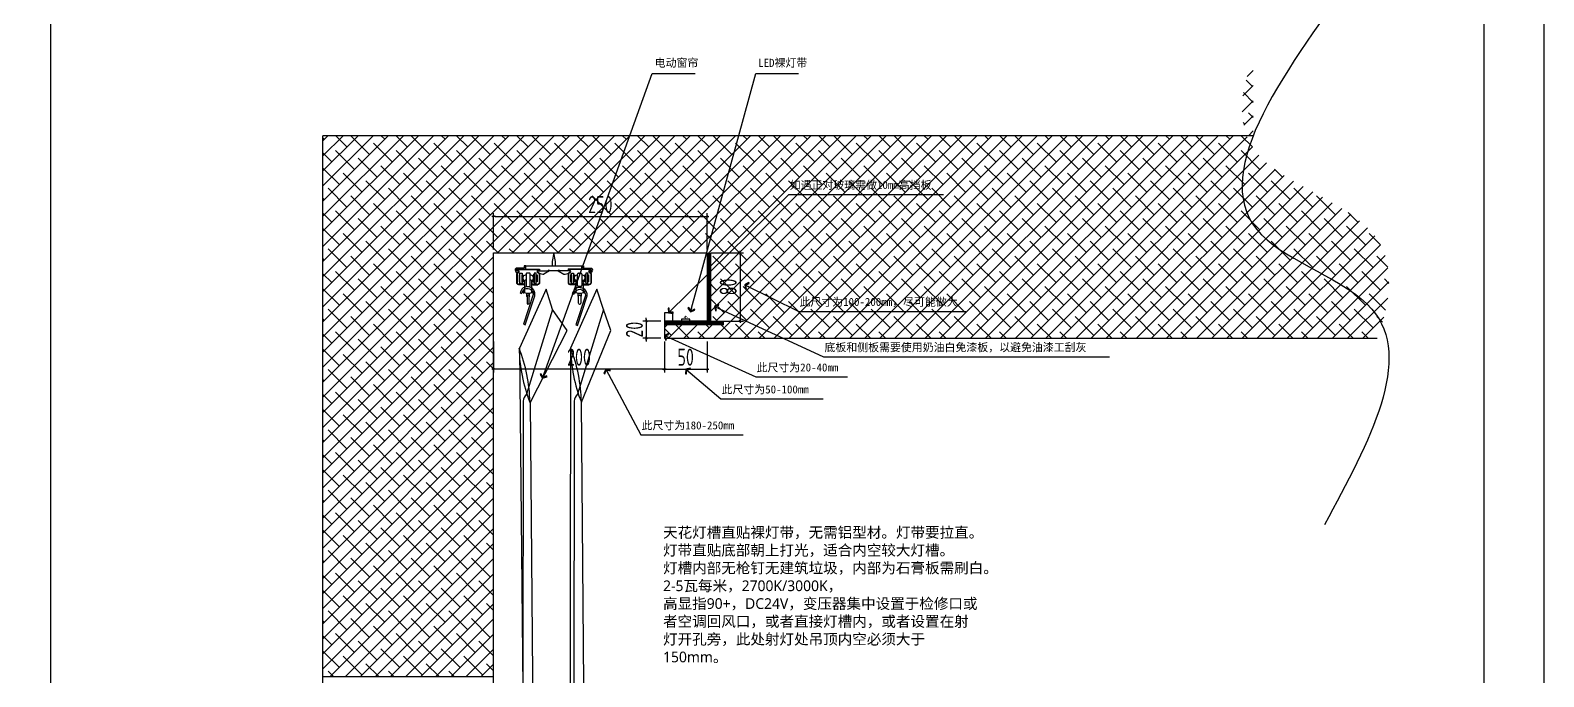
# Model space of a CAD drawing. Extents: x 11992 to 29481, y -6727 to 6811.
# Drawn here: x 27708 to 29481, y 1686 to 2443 of the extents above; entities that cross this region are included whole.
import ezdxf

# ---------------------------------------------------------------- set-up
doc = ezdxf.new("R2010")
doc.units = 0
doc.header["$MEASUREMENT"] = 0
doc.layers.get('0').update_dxf_attribs({"color": 8, "linetype": 'CONTINUOUS'})
doc.layers.get('Defpoints').update_dxf_attribs({"color": 8, "linetype": 'CONTINUOUS'})
doc.layers.add('zoylight 5回路', color=4, linetype='CONTINUOUS')
doc.layers.add('zoylight 6节点', color=8, linetype='CONTINUOUS')
doc.styles.add('CCD-DIM', font='archs.shx', dxfattribs={"width": 0.8})
doc.styles.get("Standard").update_dxf_attribs({"font": 'arial.ttf'})
doc.styles.add('尺寸标注', font='ARCHS.SHX', dxfattribs={"width": 0.8})
doc.dimstyles.new('CCD_DIM_5', dxfattribs={"dimscale": 20, "dimtxt": 1, "dimasz": 0.1, "dimexe": 0.2, "dimexo": 0.2, "dimgap": 0.2, "dimtad": 1, "dimdec": 0, "dimrnd": 1, "dimzin": 12, "dimdsep": 46, "dimtxsty": 'CCD-DIM', "dimblk": 'CCD_Dimension_Tick', "dimcen": 0.125, "dimclrd": 44, "dimclre": 44, "dimclrt": 50, "dimadec": 0, "dimazin": 0, "dimtfac": 1, "dimtdec": 0, "dimtix": 1, "dimtmove": 2, "dimatfit": 3, "dimldrblk": 'CCD_Leader_Dot', "dimfxl": 0, "dimtvp": 1, "dimtolj": 1, "dimtzin": 0, "dimarcsym": 0})
doc.dimstyles.new('海龍[布局]1：1', dxfattribs={"dimtxt": 2.25, "dimasz": 1, "dimexe": 1.5, "dimexo": 1, "dimgap": 1, "dimtad": 1, "dimdec": 0, "dimrnd": 5, "dimdsep": 46, "dimtxsty": '尺寸标注', "dimblk": 'ARCHTICK', "dimcen": 1, "dimclrd": 44, "dimclre": 44, "dimclrt": 2, "dimadec": 0, "dimazin": 2, "dimtfac": 1, "dimtdec": 4, "dimtix": 1, "dimtmove": 2, "dimatfit": 3, "dimldrblk": 'hl_arrow2', "dimfxl": 0, "dimtolj": 1, "dimarcsym": 0})

# ---------------------------------------------------------------- blocks, each defined once
blk = doc.blocks.new('_ArchTick')
at = {"color": 0, "linetype": 'ByBlock', "const_width": 0.15}
blk.add_lwpolyline([(-0.5, -0.5), (0.5, 0.5)], dxfattribs=at)
blk = doc.blocks.new('hl_arrow2')
at = {"color": 4}
blk.add_line((-0.22, 0), (-1, 0), dxfattribs=at)
blk.add_lwpolyline([(-0.22, 0), (-0.86, -0.69), (-0.65, -0.86), (0, 0), (-0.65, 0.86), (-0.86, 0.69)], close=True, dxfattribs=at)
for points in [[(-0.86, 0.69), (-0.65, 0.86), (-0.22, 0), (0, 0)], [(-0.86, -0.69), (-0.65, -0.86), (-0.22, 0), (0, 0)]]:
    blk.add_solid(points, dxfattribs=at)
blk = doc.blocks.new('sdafsdfsdf')
at = {"layer": 'zoylight 6节点', "color": 2, "const_width": 0.6}
for points in [[(-6.2, 0), (-4, 2.1)], [(-2.5, 0), (-6.2, 0)], [(-6.2, 0), (-4, -2.1)]]:
    blk.add_lwpolyline(points, dxfattribs=at)
at = {"layer": 'zoylight 6节点', "color": 1}
blk.add_lwpolyline([(0, 4.8), (-2.5, 4.8), (-2.5, -4.8), (0, -4.8)], close=True, dxfattribs=at)
blk = doc.blocks.new('CCD_Dimension_Tick')
at = {"color": 0, "linetype": 'ByBlock'}
for p, q in [((-1.09, 0), (0, 0)), ((0, 0), (1.09, 0))]:
    blk.add_line(p, q, dxfattribs=at)
at = {"color": 0, "linetype": 'Continuous', "const_width": 0.608}
blk.add_lwpolyline([(-0.61, -0.61), (0.61, 0.61)], dxfattribs=at)
blk = doc.blocks.new('*D149')
at = {"layer": 'Defpoints', "color": 0}
for p in [(45656, 76602.9), (45706, 76602.9), (45706, 76566.7)]:
    blk.add_point(p, dxfattribs=at)
at = {"layer": 'zoylight 6节点', "color": 44, "lineweight": -2}
for p, q in [((45656, 76598.9), (45656, 76562.7)), ((45706, 76598.9), (45706, 76562.7)), ((45658, 76566.7), (45704, 76566.7))]:
    blk.add_line(p, q, dxfattribs=at)
at = {"layer": 'zoylight 6节点', "color": 44, "lineweight": -2, "xscale": 2, "yscale": 2, "zscale": 2, "rotation": 180}
blk.add_blockref('CCD_Dimension_Tick', (45656, 76566.7), dxfattribs=at)
at = {"layer": 'zoylight 6节点', "color": 44, "lineweight": -2, "xscale": 2, "yscale": 2, "zscale": 2}
blk.add_blockref('CCD_Dimension_Tick', (45706, 76566.7), dxfattribs=at)
at = {"layer": 'zoylight 6节点', "color": 50, "insert": (45681, 76580.7), "char_height": 20, "attachment_point": 5, "style": 'CCD-DIM'}
blk.add_mtext('\\A1;50', dxfattribs=at)
blk = doc.blocks.new('CCD_Leader_Dot')
at = {"color": 0, "linetype": 'ByBlock'}
blk.add_line((-5, 0), (-10, 0), dxfattribs=at)
at = {"color": 0, "linetype": 'ByBlock', "const_width": 5}
blk.add_lwpolyline([(-2.5, 0, 1), (2.5, 0, 1)], format="xyb", close=True, dxfattribs=at)
blk = doc.blocks.new('*D150')
at = {"layer": 'Defpoints', "color": 0}
for p in [(45456, 76602.9), (45656, 76602.9), (45456, 76566.7)]:
    blk.add_point(p, dxfattribs=at)
at = {"layer": 'zoylight 6节点', "color": 44, "lineweight": -2}
for p, q in [((45456, 76598.9), (45456, 76562.7)), ((45656, 76598.9), (45656, 76562.7)), ((45654, 76566.7), (45458, 76566.7))]:
    blk.add_line(p, q, dxfattribs=at)
at = {"layer": 'zoylight 6节点', "color": 44, "lineweight": -2, "xscale": 2, "yscale": 2, "zscale": 2}
for p, rotation in [((45456, 76566.7), 179.9999841738694), ((45656, 76566.7), 359.9999841738694)]:
    blk.add_blockref('CCD_Dimension_Tick', p, dxfattribs=dict(at, rotation=rotation))
at = {"layer": 'zoylight 6节点', "color": 50, "insert": (45556, 76580.7), "char_height": 20, "attachment_point": 5, "rotation": 360, "style": 'CCD-DIM'}
blk.add_mtext('\\A1;200', dxfattribs=at)
blk = doc.blocks.new('*D153')
at = {"layer": 'Defpoints', "color": 0}
for p in [(45706, 76745.4), (45456, 76702.9), (45706, 76702.9)]:
    blk.add_point(p, dxfattribs=at)
at = {"layer": 'zoylight 6节点', "color": 44, "lineweight": -2}
for p, q in [((45456, 76706.9), (45456, 76749.4)), ((45458, 76745.4), (45704, 76745.4)), ((45706, 76706.9), (45706, 76749.4))]:
    blk.add_line(p, q, dxfattribs=at)
at = {"layer": 'zoylight 6节点', "color": 44, "lineweight": -2, "xscale": 2, "yscale": 2, "zscale": 2, "rotation": 180}
blk.add_blockref('CCD_Dimension_Tick', (45456, 76745.4), dxfattribs=at)
at = {"layer": 'zoylight 6节点', "color": 44, "lineweight": -2, "xscale": 2, "yscale": 2, "zscale": 2}
blk.add_blockref('CCD_Dimension_Tick', (45706, 76745.4), dxfattribs=at)
at = {"layer": 'zoylight 6节点', "color": 50, "insert": (45581, 76759.4), "char_height": 20, "attachment_point": 5, "style": 'CCD-DIM'}
blk.add_mtext('\\A1;250', dxfattribs=at)
blk = doc.blocks.new('*D154')
at = {"layer": 'Defpoints', "color": 0}
for p in [(45706, 76702.9), (45706, 76622.9), (45744.8, 76622.9)]:
    blk.add_point(p, dxfattribs=at)
at = {"layer": 'zoylight 6节点', "color": 44, "lineweight": -2}
for p, q in [((45710, 76702.9), (45748.8, 76702.9)), ((45744.8, 76700.9), (45744.8, 76624.9)), ((45710, 76622.9), (45748.8, 76622.9))]:
    blk.add_line(p, q, dxfattribs=at)
at = {"layer": 'zoylight 6节点', "color": 44, "lineweight": -2, "xscale": 2, "yscale": 2, "zscale": 2}
for p, rotation in [((45744.8, 76702.9), 90), ((45744.8, 76622.9), 270)]:
    blk.add_blockref('CCD_Dimension_Tick', p, dxfattribs=dict(at, rotation=rotation))
at = {"layer": 'zoylight 6节点', "color": 50, "insert": (45730.8, 76662.9), "char_height": 20, "attachment_point": 5, "rotation": 90, "style": 'CCD-DIM'}
blk.add_mtext('\\A1;80', dxfattribs=at)
blk = doc.blocks.new('*D159')
at = {"layer": 'Defpoints', "color": 0}
for p in [(45656, 76622.9), (45634.9, 76602.9), (45656, 76602.9)]:
    blk.add_point(p, dxfattribs=at)
at = {"layer": 'zoylight 6节点', "color": 44, "lineweight": -2}
for p, q in [((45652, 76622.9), (45630.9, 76622.9)), ((45634.9, 76624.9), (45634.9, 76626.9)), ((45634.9, 76622.9), (45634.9, 76602.9)), ((45652, 76602.9), (45630.9, 76602.9)), ((45634.9, 76600.9), (45634.9, 76598.9))]:
    blk.add_line(p, q, dxfattribs=at)
at = {"layer": 'zoylight 6节点', "color": 44, "lineweight": -2, "xscale": 2, "yscale": 2, "zscale": 2}
for p, rotation in [((45634.9, 76622.9), 270), ((45634.9, 76602.9), 90)]:
    blk.add_blockref('CCD_Dimension_Tick', p, dxfattribs=dict(at, rotation=rotation))
at = {"layer": 'zoylight 6节点', "color": 50, "insert": (45620.9, 76612.9), "char_height": 20, "attachment_point": 5, "rotation": 90, "style": 'CCD-DIM'}
blk.add_mtext('\\A1;20', dxfattribs=at)
blk = doc.blocks.new('fddfgffsss')
at = {"layer": 'zoylight 6节点'}
h = blk.add_hatch(dxfattribs=at)
h.set_pattern_fill('ANSI38', color=251, scale=100)
h.set_pattern_definition([(45, (171012.069, 121940.263), (-8.8388348, 8.8388348), []), (135, (171012.069, 121940.263), (-26.5165043, 8.8388348), [31.25, -18.75])])
edge = h.paths.add_edge_path()
edge.add_line((-270.3, 1581.7), (-1360.1, 1581.7))
edge.add_line((-1360.1, 1581.7), (-1360.1, 948.1))
edge.add_line((-1360.1, 948.1), (-1160.1, 948.1))
edge.add_line((-1160.1, 948.1), (-1160.1, 1444.4))
edge.add_line((-1160.1, 1444.4), (-910.1, 1444.4))
edge.add_line((-910.1, 1444.4), (-910.1, 1364.4))
edge.add_line((-910.1, 1364.4), (-960.1, 1364.4))
edge.add_line((-960.1, 1364.4), (-960.1, 1344.4))
edge.add_line((-960.1, 1344.4), (-124.9, 1344.4))
edge.add_spline(control_points=[(-124.9, 1344.4), (-124.1, 1346.6), (-123.4, 1348.7), (-122.7, 1350.8)], knot_values=[612.503921, 612.503921, 612.503921, 612.503921, 618.698537, 618.698537, 618.698537, 618.698537], degree=3, periodic=0)
edge.add_spline(control_points=[(-122.7, 1350.8), (-120.7, 1356.8), (-118.9, 1362.6), (-117.4, 1368.3)], knot_values=[595.220404, 595.220404, 595.220404, 595.220404, 612.503921, 612.503921, 612.503921, 612.503921], degree=3, periodic=0)
edge.add_spline(control_points=[(-117.4, 1368.3), (-116.2, 1372.8), (-115.2, 1377.3), (-114.4, 1381.7)], knot_values=[581.588167, 581.588167, 581.588167, 581.588167, 595.220404, 595.220404, 595.220404, 595.220404], degree=3, periodic=0)
edge.add_spline(control_points=[(-114.4, 1381.7), (-113.6, 1385.4), (-113, 1389.1), (-112.5, 1392.7)], knot_values=[570.036398, 570.036398, 570.036398, 570.036398, 581.588167, 581.588167, 581.588167, 581.588167], degree=3, periodic=0)
edge.add_spline(control_points=[(-112.5, 1392.7), (-112.1, 1396), (-111.8, 1399.1), (-111.6, 1402.3)], knot_values=[559.766472, 559.766472, 559.766472, 559.766472, 570.036398, 570.036398, 570.036398, 570.036398], degree=3, periodic=0)
edge.add_spline(control_points=[(-111.6, 1402.3), (-111.4, 1405.4), (-111.3, 1408.4), (-111.3, 1411.4)], knot_values=[549.675931, 549.675931, 549.675931, 549.675931, 559.766472, 559.766472, 559.766472, 559.766472], degree=3, periodic=0)
edge.add_spline(control_points=[(-111.3, 1411.4), (-111.3, 1413.9), (-111.4, 1416.3), (-111.5, 1418.7)], knot_values=[541.390796, 541.390796, 541.390796, 541.390796, 549.675931, 549.675931, 549.675931, 549.675931], degree=3, periodic=0)
edge.add_spline(control_points=[(-111.5, 1418.7), (-111.7, 1420.7), (-111.9, 1422.7), (-112.1, 1424.7)], knot_values=[534.441172, 534.441172, 534.441172, 534.441172, 541.390796, 541.390796, 541.390796, 541.390796], degree=3, periodic=0)
edge.add_spline(control_points=[(-112.1, 1424.7), (-112.4, 1427.1), (-112.8, 1429.5), (-113.3, 1431.9)], knot_values=[525.859301, 525.859301, 525.859301, 525.859301, 534.441172, 534.441172, 534.441172, 534.441172], degree=3, periodic=0)
edge.add_spline(control_points=[(-113.3, 1431.9), (-113.7, 1433.8), (-114.2, 1435.7), (-114.7, 1437.5)], knot_values=[518.949929, 518.949929, 518.949929, 518.949929, 525.859301, 525.859301, 525.859301, 525.859301], degree=3, periodic=0)
edge.add_spline(control_points=[(-114.7, 1437.5), (-115.1, 1439.1), (-115.6, 1440.6), (-116.1, 1442.1)], knot_values=[513.221799, 513.221799, 513.221799, 513.221799, 518.949929, 518.949929, 518.949929, 518.949929], degree=3, periodic=0)
edge.add_spline(control_points=[(-116.1, 1442.1), (-116.7, 1443.9), (-117.4, 1445.7), (-118.1, 1447.5)], knot_values=[506.289273, 506.289273, 506.289273, 506.289273, 513.221799, 513.221799, 513.221799, 513.221799], degree=3, periodic=0)
edge.add_spline(control_points=[(-118.1, 1447.5), (-118.8, 1449), (-119.4, 1450.4), (-120.1, 1451.8)], knot_values=[500.579458, 500.579458, 500.579458, 500.579458, 506.289273, 506.289273, 506.289273, 506.289273], degree=3, periodic=0)
edge.add_spline(control_points=[(-120.1, 1451.8), (-121.7, 1455), (-123.5, 1458.1), (-125.5, 1461)], knot_values=[487.93302, 487.93302, 487.93302, 487.93302, 500.579458, 500.579458, 500.579458, 500.579458], degree=3, periodic=0)
edge.add_spline(control_points=[(-125.5, 1461), (-126.4, 1462.4), (-127.4, 1463.7), (-128.4, 1465.1)], knot_values=[482.150448, 482.150448, 482.150448, 482.150448, 487.93302, 487.93302, 487.93302, 487.93302], degree=3, periodic=0)
edge.add_spline(control_points=[(-128.4, 1465.1), (-129.4, 1466.3), (-130.7, 1467.8), (-132, 1469.4), (-132.3, 1469.7)], knot_values=[475.296092, 475.296092, 475.296092, 475.296092, 480.679046, 482.150448, 482.150448, 482.150448, 482.150448], degree=3, periodic=0)
edge.add_spline(control_points=[(-132.3, 1469.7), (-133.4, 1470.9), (-134.6, 1472.2), (-135.8, 1473.4)], knot_values=[469.621506, 469.621506, 469.621506, 469.621506, 475.296092, 475.296092, 475.296092, 475.296092], degree=3, periodic=0)
edge.add_spline(control_points=[(-135.8, 1473.4), (-137.3, 1474.9), (-138.9, 1476.3), (-140.5, 1477.8)], knot_values=[462.675174, 462.675174, 462.675174, 462.675174, 469.621506, 469.621506, 469.621506, 469.621506], degree=3, periodic=0)
edge.add_spline(control_points=[(-140.5, 1477.8), (-142.4, 1479.5), (-144.5, 1481.2), (-146.6, 1482.9)], knot_values=[454.222234, 454.222234, 454.222234, 454.222234, 462.675174, 462.675174, 462.675174, 462.675174], degree=3, periodic=0)
edge.add_spline(control_points=[(-146.6, 1482.9), (-149.3, 1485), (-152, 1487), (-154.9, 1489)], knot_values=[443.804131, 443.804131, 443.804131, 443.804131, 454.222234, 454.222234, 454.222234, 454.222234], degree=3, periodic=0)
edge.add_spline(control_points=[(-154.9, 1489), (-157.9, 1491.1), (-161.1, 1493.2), (-164.4, 1495.2)], knot_values=[432.630453, 432.630453, 432.630453, 432.630453, 443.804131, 443.804131, 443.804131, 443.804131], degree=3, periodic=0)
edge.add_spline(control_points=[(-164.4, 1495.2), (-168.3, 1497.7), (-172.4, 1500.2), (-176.6, 1502.6)], knot_values=[419.030725, 419.030725, 419.030725, 419.030725, 432.630453, 432.630453, 432.630453, 432.630453], degree=3, periodic=0)
edge.add_spline(control_points=[(-176.6, 1502.6), (-180.2, 1504.6), (-183.8, 1506.7), (-187.5, 1508.7)], knot_values=[407.346511, 407.346511, 407.346511, 407.346511, 419.030725, 419.030725, 419.030725, 419.030725], degree=3, periodic=0)
edge.add_spline(control_points=[(-187.5, 1508.7), (-196.7, 1513.8), (-206, 1518.7), (-215, 1523.8)], knot_values=[378.085351, 378.085351, 378.085351, 378.085351, 407.346511, 407.346511, 407.346511, 407.346511], degree=3, periodic=0)
edge.add_spline(control_points=[(-215, 1523.8), (-219.8, 1526.5), (-224.4, 1529.2), (-228.9, 1531.9)], knot_values=[362.687647, 362.687647, 362.687647, 362.687647, 378.085351, 378.085351, 378.085351, 378.085351], degree=3, periodic=0)
edge.add_spline(control_points=[(-228.9, 1531.9), (-234.2, 1535.1), (-239.2, 1538.3), (-244, 1541.7)], knot_values=[344.690004, 344.690004, 344.690004, 344.690004, 362.687647, 362.687647, 362.687647, 362.687647], degree=3, periodic=0)
edge.add_spline(control_points=[(-244, 1541.7), (-246.6, 1543.6), (-249.2, 1545.6), (-251.7, 1547.6)], knot_values=[334.44425, 334.44425, 334.44425, 334.44425, 344.690004, 344.690004, 344.690004, 344.690004], degree=3, periodic=0)
edge.add_spline(control_points=[(-251.7, 1547.6), (-253.3, 1549), (-255, 1550.4), (-256.5, 1551.8)], knot_values=[327.394823, 327.394823, 327.394823, 327.394823, 334.44425, 334.44425, 334.44425, 334.44425], degree=3, periodic=0)
edge.add_spline(control_points=[(-256.5, 1551.8), (-257.9, 1553), (-259.7, 1554.7), (-261.4, 1556.5), (-261.8, 1557)], knot_values=[318.940808, 318.940808, 318.940808, 318.940808, 325.07432, 327.394823, 327.394823, 327.394823, 327.394823], degree=3, periodic=0)
edge.add_spline(control_points=[(-261.8, 1557), (-263.2, 1558.4), (-264.5, 1559.9), (-265.7, 1561.4)], knot_values=[312.047663, 312.047663, 312.047663, 312.047663, 318.940808, 318.940808, 318.940808, 318.940808], degree=3, periodic=0)
edge.add_spline(control_points=[(-265.7, 1561.4), (-266.7, 1562.6), (-267.7, 1563.9), (-268.6, 1565.2)], knot_values=[306.289852, 306.289852, 306.289852, 306.289852, 312.047663, 312.047663, 312.047663, 312.047663], degree=3, periodic=0)
edge.add_spline(control_points=[(-268.6, 1565.2), (-269.7, 1566.7), (-270.7, 1568.2), (-271.7, 1569.8)], knot_values=[299.412886, 299.412886, 299.412886, 299.412886, 306.289852, 306.289852, 306.289852, 306.289852], degree=3, periodic=0)
edge.add_spline(control_points=[(-271.7, 1569.8), (-272.5, 1571.1), (-273.3, 1572.4), (-274, 1573.8)], knot_values=[293.639661, 293.639661, 293.639661, 293.639661, 299.412886, 299.412886, 299.412886, 299.412886], degree=3, periodic=0)
edge.add_spline(control_points=[(-274, 1573.8), (-275.6, 1576.7), (-277, 1579.8), (-278.1, 1582.9)], knot_values=[280.992371, 280.992371, 280.992371, 280.992371, 293.639661, 293.639661, 293.639661, 293.639661], degree=3, periodic=0)
edge.add_spline(control_points=[(-278.1, 1582.9), (-278.7, 1584.2), (-279.2, 1585.7), (-279.6, 1587.1)], knot_values=[275.280484, 275.280484, 275.280484, 275.280484, 280.992371, 280.992371, 280.992371, 280.992371], degree=3, periodic=0)
edge.add_spline(control_points=[(-279.6, 1587.1), (-280.1, 1588.8), (-280.6, 1590.6), (-281, 1592.3)], knot_values=[268.348392, 268.348392, 268.348392, 268.348392, 275.280484, 275.280484, 275.280484, 275.280484], degree=3, periodic=0)
edge.add_spline(control_points=[(-281, 1592.3), (-281.4, 1593.8), (-281.7, 1595.3), (-282, 1596.8)], knot_values=[262.62128, 262.62128, 262.62128, 262.62128, 268.348392, 268.348392, 268.348392, 268.348392], degree=3, periodic=0)
edge.add_spline(control_points=[(-282, 1596.8), (-282.3, 1598.6), (-282.5, 1600.4), (-282.8, 1602.2)], knot_values=[255.708216, 255.708216, 255.708216, 255.708216, 262.62128, 262.62128, 262.62128, 262.62128], degree=3, periodic=0)
edge.add_spline(control_points=[(-282.8, 1602.2), (-283, 1604.5), (-283.2, 1606.8), (-283.3, 1609.2)], knot_values=[247.12594, 247.12594, 247.12594, 247.12594, 255.708216, 255.708216, 255.708216, 255.708216], degree=3, periodic=0)
edge.add_spline(control_points=[(-283.3, 1609.2), (-283.3, 1611), (-283.4, 1613), (-283.3, 1614.9)], knot_values=[240.180018, 240.180018, 240.180018, 240.180018, 247.12594, 247.12594, 247.12594, 247.12594], degree=3, periodic=0)
edge.add_spline(control_points=[(-283.3, 1614.9), (-283.3, 1617.7), (-283.1, 1620.6), (-282.8, 1623.5)], knot_values=[230.015335, 230.015335, 230.015335, 230.015335, 240.180018, 240.180018, 240.180018, 240.180018], degree=3, periodic=0)
edge.add_spline(control_points=[(-282.8, 1623.5), (-282.5, 1626.8), (-282, 1630.2), (-281.4, 1633.6)], knot_values=[218.335244, 218.335244, 218.335244, 218.335244, 230.015335, 230.015335, 230.015335, 230.015335], degree=3, periodic=0)
edge.add_spline(control_points=[(-281.4, 1633.6), (-280.2, 1641), (-278.2, 1648.7), (-275.7, 1656.5)], knot_values=[193.050027, 193.050027, 193.050027, 193.050027, 218.335244, 218.335244, 218.335244, 218.335244], degree=3, periodic=0)
edge.add_spline(control_points=[(-275.7, 1656.5), (-274.1, 1661.5), (-272.3, 1666.5), (-270.3, 1671.6)], knot_values=[176.953273, 176.953273, 176.953273, 176.953273, 193.050027, 193.050027, 193.050027, 193.050027], degree=3, periodic=0)
for p, q in [((-1360.1, 137.1), (-1360.1, 1581.7)), ((-270.3, 1581.7), (-1360.1, 1581.7)), ((-1160.1, 184.9), (-1160.1, 1444.4)), ((-1160.1, 1444.4), (-910.1, 1444.4)), ((-910.1, 1444.4), (-910.1, 1364.4)), ((-910.1, 1364.4), (-960.1, 1364.4)), ((-960.1, 1364.4), (-960.1, 1344.4)), ((-960.1, 1344.4), (-124.9, 1344.4)), ((-1360.1, 948.1), (-1160.1, 948.1))]:
    blk.add_line(p, q, dxfattribs=at)
at = {"layer": 'zoylight 6节点', "color": 251}
for p, q in [((-1133.2, 1425.4), (-1106.2, 1425.4)), ((-1131.1, 1423.4), (-1133.2, 1423.4)), ((-1133.2, 1420.2), (-1133.2, 1408.8)), ((-1132.8, 1424.9), (-1106.5, 1424.9)), ((-1131, 1423.9), (-1132.8, 1423.9)), ((-1132.7, 1420), (-1132.7, 1408.9)), ((-1122.2, 1429.4), (-1056.8, 1429.4)), ((-1108.3, 1423.9), (-1106.5, 1423.9)), ((-1108.2, 1423.4), (-1106.2, 1423.4)), ((-1108.2, 1423.4), (-1096.4, 1423.4)), ((-1108.2, 1423.4), (-1106.2, 1423.4)), ((-1106.7, 1420), (-1106.7, 1408.9)), ((-1106.2, 1420.2), (-1106.2, 1408.8)), ((-1094.5, 1423.3), (-1101.2, 1419.4)), ((-1084.5, 1423.3), (-1094.5, 1423.3)), ((-1084.5, 1423.3), (-1077.8, 1419.4)), ((-1070.8, 1423.4), (-1082.5, 1423.4)), ((-1045.8, 1425.4), (-1072.8, 1425.4)), ((-1070.8, 1423.4), (-1072.8, 1423.4)), ((-1072.8, 1420.2), (-1072.8, 1408.8)), ((-1046.1, 1424.9), (-1072.5, 1424.9)), ((-1070.6, 1423.9), (-1072.5, 1423.9)), ((-1072.3, 1420), (-1072.3, 1408.9)), ((-1048, 1423.9), (-1046.1, 1423.9)), ((-1047.8, 1423.4), (-1045.8, 1423.4)), ((-1046.3, 1420), (-1046.3, 1408.9)), ((-1045.8, 1420.2), (-1045.8, 1408.8)), ((-1125, 1407.7), (-1131, 1407.7)), ((-1125, 1407.2), (-1131, 1407.2)), ((-1114.3, 1407.7), (-1108.3, 1407.7)), ((-1114.3, 1407.2), (-1108.3, 1407.2)), ((-1064.7, 1407.7), (-1070.7, 1407.7)), ((-1064.7, 1407.2), (-1070.7, 1407.2)), ((-1054, 1407.2), (-1048, 1407.2)), ((-1053.9, 1407.7), (-1048, 1407.7)), ((-950.1, 1374.4), (-960.1, 1374.4)), ((-960.1, 1374.4), (-960.1, 1364.4)), ((-950.1, 1364.4), (-950.1, 1374.4))]:
    blk.add_line(p, q, dxfattribs=at)
for points in [[(-1679, 1795.5), (0, 1795.5), (0, 0), (-1679, 0)], [(-1129.2, 1418.7), (-1130.2, 1418.7), (-1130.2, 1410.4), (-1129.2, 1410.4)], [(-1129.2, 1420.6), (-1126.7, 1420.6), (-1126.7, 1408.7), (-1129.2, 1408.7)], [(-1110.1, 1420.6), (-1112.6, 1420.6), (-1112.6, 1408.7), (-1110.1, 1408.7)], [(-1110.1, 1418.7), (-1109.1, 1418.7), (-1109.1, 1410.4), (-1110.1, 1410.4)], [(-1068.8, 1418.7), (-1069.9, 1418.7), (-1069.9, 1410.4), (-1068.8, 1410.4)], [(-1068.8, 1420.6), (-1066.4, 1420.6), (-1066.4, 1408.7), (-1068.8, 1408.7)], [(-1049.8, 1420.6), (-1052.2, 1420.6), (-1052.2, 1408.7), (-1049.8, 1408.7)], [(-1049.8, 1418.7), (-1048.8, 1418.7), (-1048.8, 1410.4), (-1049.8, 1410.4)]]:
    blk.add_lwpolyline(points, close=True, dxfattribs=at)
for points in [[(-1087.5, 1429.4), (-1087.5, 1434.4), (-1089.5, 1444.4), (-1091.5, 1434.4), (-1091.5, 1429.4)], [(-1122.2, 1425.4), (-1122.2, 1429.4), (-1124.2, 1429.4), (-1124.2, 1426.4), (-1133.6, 1426.4)], [(-1125.7, 1413.6), (-1125.7, 1410.4), (-1126.7, 1410.4), (-1126.7, 1418.7), (-1125.7, 1418.7), (-1125.7, 1416.8)], [(-1122.1, 1419.4), (-1122.1, 1406.3)], [(-1118.2, 1420.6), (-1121.1, 1420.6)], [(-1117.3, 1406.3), (-1117.3, 1419.4)], [(-1113.6, 1413.6), (-1113.6, 1410.4), (-1112.6, 1410.4), (-1112.6, 1418.7), (-1113.6, 1418.7), (-1113.6, 1416.8)], [(-1065.3, 1413.6), (-1065.3, 1410.4), (-1066.4, 1410.4), (-1066.4, 1418.7), (-1065.3, 1418.7), (-1065.3, 1416.8)], [(-1061.7, 1406.3), (-1061.7, 1419.4)], [(-1060.7, 1420.6), (-1057.9, 1420.6)], [(-1056.9, 1419.4), (-1056.9, 1406.3)], [(-1056.8, 1425.4), (-1056.8, 1429.4), (-1054.8, 1429.4), (-1054.8, 1426.4), (-1045.3, 1426.4)], [(-1053.3, 1413.6), (-1053.3, 1410.4), (-1052.2, 1410.4), (-1052.2, 1418.7), (-1053.3, 1418.7), (-1053.3, 1416.8)], [(-1107.6, 172.2), (-1117, 1269.5), (-1074, 1353.4), (-1091, 1378.1), (-1098.7, 1402), (-1129.7, 1332.9), (-1118.4, 176.5)], [(-1123.9, 1407.6), (-1123.9, 1398)], [(-1121.1, 1405.2), (-1118.2, 1405.2)], [(-1115.5, 1398), (-1115.5, 1398), (-1115.5, 1407.6)], [(-1047.8, 136.3), (-1057.3, 1269.5), (-1022.7, 1353.4), (-1031.2, 1378.1), (-1039, 1402), (-1070, 1332.9), (-1071.7, 152.8)], [(-1063.5, 1398), (-1063.5, 1398), (-1063.5, 1407.6)], [(-1057.9, 1405.2), (-1060.7, 1405.2)], [(-1055.1, 1407.6), (-1055.1, 1398)], [(-1121.5, 1397.3), (-1121.5, 1393.6)], [(-1121.2, 1393.2), (-1120.9, 1393.2)], [(-1120.9, 1393.7), (-1120.9, 1385.4)], [(-1119.3, 1395), (-1120, 1395)], [(-1119.3, 1384.4), (-1120, 1384.4)], [(-1118.5, 1385.4), (-1118.5, 1394)], [(-1118.5, 1393.2), (-1118.2, 1393.2)], [(-1117.9, 1393.6), (-1117.9, 1397.3)], [(-1061.1, 1393.6), (-1061.1, 1397.3)], [(-1060.5, 1393.2), (-1060.8, 1393.2)], [(-1060.5, 1385.4), (-1060.5, 1394)], [(-1059.6, 1395), (-1059, 1395)], [(-1059.6, 1384.4), (-1059, 1384.4)], [(-1058.1, 1393.7), (-1058.1, 1385.4)], [(-1057.8, 1393.2), (-1058.1, 1393.2)], [(-1057.5, 1397.3), (-1057.5, 1393.6)]]:
    blk.add_lwpolyline(points, dxfattribs=at)
at = {"layer": 'zoylight 6节点', "color": 7, "ltscale": 100, "const_width": 5}
for points in [[(-907.7, 1444.4), (-907.7, 1364.2)], [(-960.1, 1362.2), (-890.1, 1362.2)]]:
    blk.add_lwpolyline(points, dxfattribs=at)
at = {"layer": 'zoylight 6节点', "color": 251}
for points in [[(-1112.1, 1398.7, 0.594748), (-1127.1, 1401.8), (-1129.1, 1397.9), (-1127.3, 1397), (-1125.4, 1400.7, -0.711964), (-1113.7, 1395.7), (-1125, 1361.1), (-1123.2, 1360.3), (-1112, 1394, 0.13588)], [(-1050.9, 1397.6, 0.594748), (-1065.9, 1400.7), (-1067.9, 1396.8), (-1066.1, 1395.9), (-1064.2, 1399.6, -0.711964), (-1052.5, 1394.6), (-1063.8, 1360), (-1062, 1359.2), (-1050.8, 1392.9, 0.13588)]]:
    blk.add_lwpolyline(points, format="xyb", close=True, dxfattribs=at)
for points in [[(-1091, 1378.1), (-1121.7, 1278.8, 0.2087), (-1125.4, 1270.7), (-1126.7, 179.2)], [(-1031.2, 1378.1), (-1062, 1278.8, 0.2087), (-1065.7, 1270.7), (-1067, 149.8)]]:
    blk.add_lwpolyline(points, format="xyb", dxfattribs=at)
for centre, radius, start, end in [((-1132.6, 1424.3), 2.39, 116.6505, 321.0123), ((-1131.6, 1424.4), 1.84, 147.0804, 212.9196), ((-1130.7, 1418.6), 2.88, 98.4868, 147.3325), ((-1131.6, 1424.4), 1.34, 158.0919, 201.9081), ((-1130.4, 1418.3), 2.79, 98.2316, 142.274), ((-1131.9, 1422.5), 1.27, 307.9347, 51.6462), ((-1131.9, 1422.5), 1.77, 307.9347, 57.683), ((-1122.1, 1413.7), 4.72, 89.4231, 139.4042), ((-1121.1, 1419.6), 0.996, 89.9947, 188.2586), ((-1118.2, 1419.6), 0.996, 351.7414, 90.0053), ((-1117.2, 1413.7), 4.72, 40.5958, 90.5769), ((-1107.4, 1422.5), 1.77, 122.317, 232.0653), ((-1107.4, 1422.5), 1.27, 128.3538, 232.0653), ((-1107.4, 1422.5), 1.27, 128.3538, 232.0653), ((-1107.4, 1422.5), 1.27, 128.3538, 232.0653), ((-1108.8, 1418.3), 2.74, 37.1161, 82.1123), ((-1108.6, 1418.6), 2.88, 32.6675, 81.5132), ((-1108.6, 1418.6), 2.88, 32.6675, 81.5132), ((-1099.2, 1438.3), 19, 245.7929, 264.188), ((-1107.7, 1424.4), 1.34, 338.0919, 21.9081), ((-1107.7, 1424.4), 1.84, 327.0804, 32.9196), ((-1095.5, 1423.1), 1.03, 10.913, 158.2869), ((-1083.5, 1423.1), 1.03, 21.7131, 169.087), ((-1079.7, 1438.3), 19, 275.812, 294.2071), ((-1071.3, 1424.4), 1.84, 147.0804, 212.9196), ((-1070.4, 1418.6), 2.88, 98.4868, 147.3325), ((-1071.3, 1424.4), 1.34, 158.0919, 201.9081), ((-1070.1, 1418.3), 2.74, 97.8877, 142.8839), ((-1071.6, 1422.5), 1.27, 307.9347, 51.6462), ((-1071.6, 1422.5), 1.77, 307.9347, 57.683), ((-1061.8, 1413.7), 4.72, 89.4231, 139.4042), ((-1060.7, 1419.6), 0.996, 89.9947, 188.2586), ((-1057.9, 1419.6), 0.996, 351.7414, 90.0053), ((-1056.9, 1413.7), 4.72, 40.5958, 90.5769), ((-1047, 1422.5), 1.77, 122.317, 232.0653), ((-1046.4, 1424.3), 2.39, 218.9877, 63.3495), ((-1047, 1422.5), 1.27, 128.3538, 232.0653), ((-1048.5, 1418.3), 2.79, 37.726, 81.7684), ((-1048.2, 1418.6), 2.88, 32.6675, 81.5132), ((-1047.4, 1424.4), 1.34, 338.0919, 21.9081), ((-1047.4, 1424.4), 1.84, 327.0804, 32.9196), ((-1130.6, 1410.1), 2.88, 206.19, 261.5132), ((-1130.6, 1410.1), 2.38, 208.8631, 261.5132), ((-1121.9, 1415.2), 4.07, 157.2, 241.8459), ((-1125.4, 1410.1), 2.38, 279.3373, 299.4592), ((-1125.4, 1410.1), 2.88, 278.4868, 302.9096), ((-1124, 1411.4), 0.281, 47.9777, 173.52), ((-1128.3, 1409.6), 4.42, 338.2165, 24.2147), ((-1122.1, 1411.2), 1.82, 88.7213, 165.1682), ((-1128.3, 1409.6), 4.89, 336.0033, 23.9967), ((-1121.1, 1406.2), 0.996, 171.7414, 270.0053), ((-1118.2, 1406.2), 0.996, 269.9947, 8.2586), ((-1117.2, 1411.2), 1.82, 14.8318, 91.2787), ((-1117.2, 1411.2), 1.82, 14.8318, 91.2787), ((-1111, 1409.6), 4.89, 156.0033, 203.9967), ((-1117.4, 1415.2), 4.07, 298.1541, 22.8), ((-1115.3, 1411.4), 0.281, 6.48, 132.0223), ((-1113.9, 1410.1), 2.88, 237.0904, 261.5132), ((-1111, 1409.6), 4.42, 155.7853, 201.7835), ((-1113.9, 1410.1), 2.38, 241.2281, 261.5132), ((-1108.7, 1410.1), 2.38, 278.4868, 331.1369), ((-1108.7, 1410.1), 2.88, 278.4868, 333.81), ((-1070.2, 1410.1), 2.88, 206.19, 261.5132), ((-1070.2, 1410.1), 2.38, 208.8631, 261.5132), ((-1061.6, 1415.2), 4.07, 157.2, 241.8459), ((-1065.1, 1410.1), 2.38, 278.4868, 298.7719), ((-1065.1, 1410.1), 2.88, 278.4868, 302.9096), ((-1063.7, 1411.4), 0.281, 47.9777, 173.52), ((-1068, 1409.6), 4.42, 338.2165, 24.2147), ((-1061.8, 1411.2), 1.82, 88.7213, 165.1682), ((-1061.8, 1411.2), 1.82, 88.7213, 165.1682), ((-1068, 1409.6), 4.89, 336.0033, 23.9967), ((-1060.7, 1406.2), 0.996, 171.7414, 270.0053), ((-1057.9, 1406.2), 0.996, 269.9947, 8.2586), ((-1056.9, 1411.2), 1.82, 14.8318, 91.2787), ((-1050.6, 1409.6), 4.89, 156.0033, 203.9967), ((-1057, 1415.2), 4.07, 298.1541, 22.8), ((-1054.9, 1411.4), 0.281, 6.48, 132.0223), ((-1053.5, 1410.1), 2.88, 237.0904, 261.5132), ((-1050.6, 1409.6), 4.42, 155.7853, 201.7835), ((-1053.5, 1410.1), 2.38, 240.5408, 260.6627), ((-1048.4, 1410.1), 2.38, 278.4868, 331.1369), ((-1048.4, 1410.1), 2.88, 278.4868, 333.81), ((-1125, 1398.4), 0.757, 118.8586, 287.8987), ((-1123.5, 1395.3), 4.15, 95.3143, 117.5624), ((-1123.5, 1395.3), 2.65, 98.3391, 119.9384), ((-1119.7, 1409.1), 11.9, 249.2673, 290.7327), ((-1120.6, 1393.9), 0.921, 195.9269, 230.5269), ((-1119.7, 1393.9), 1.12, 102.4955, 189.3509), ((-1119.7, 1385.5), 1.12, 170.6491, 257.5045), ((-1119.6, 1393.9), 1.12, 9.3509, 77.5045), ((-1119.6, 1385.5), 1.12, 282.4955, 350.6491), ((-1118.7, 1393.9), 0.921, 309.4731, 344.0731), ((-1115.8, 1395.3), 4.15, 62.4376, 84.6857), ((-1115.8, 1395.3), 2.65, 60.0616, 81.6609), ((-1114.3, 1398.4), 0.757, 252.1013, 61.1414), ((-1064.7, 1398.4), 0.757, 118.8586, 287.8987), ((-1063.1, 1395.3), 4.15, 95.3143, 117.5624), ((-1063.1, 1395.3), 2.65, 98.3391, 119.9384), ((-1059.3, 1409.1), 11.9, 249.2673, 290.7327), ((-1060.2, 1393.9), 0.921, 195.9269, 230.5269), ((-1059.4, 1393.9), 1.12, 102.4955, 170.6491), ((-1059.4, 1385.5), 1.12, 189.3509, 257.5045), ((-1059.2, 1393.9), 1.12, 350.6491, 77.5045), ((-1059.2, 1385.5), 1.12, 282.4955, 9.3509), ((-1058.4, 1393.9), 0.921, 309.4731, 344.0731), ((-1055.5, 1395.3), 4.15, 62.4376, 84.6857), ((-1055.5, 1395.3), 2.65, 60.0616, 81.6609), ((-1053.9, 1398.4), 0.757, 252.1013, 61.1414), ((-940.3, 1338), 190.1, 181.5376, 201.1176), ((-1296.4, 1266.7), 178.8, 0.9098, 21.7454), ((-1236.1, 1266.7), 178.8, 0.9098, 21.7454), ((-880, 1338), 190.1, 181.5376, 201.1176)]:
    blk.add_arc(centre, radius, start, end, dxfattribs=at)
at = {"layer": 'zoylight 6节点'}
blk.add_spline([(-152.5, 1768.1), (-260.4, 1465.5), (-131.4, 1378.7), (-186.7, 1126.1)], degree=3, dxfattribs=at)
at = {"layer": 'zoylight 6节点', "rotation": 270}
blk.add_blockref('sdafsdfsdf', (-935.1, 1364.4), dxfattribs=at)
at = {"layer": 'zoylight 6节点', "color": 3, "char_height": 9.375, "attachment_point": 1}
for s, width, insert in [('{\\fSimSun|b0|i0|c134|p2;电动窗帘}', 71.114, (-971.4, 1671.7)), ('{\\fSimSun|b0|i0|c134|p2;LED裸灯带}', 61.542, (-850.1, 1671.7)), ('{\\fSimSun|b0|i0|c134|p2;如遇正对玻璃需做10mm高挡板}', 182.059, (-813.3, 1528.6)), ('{\\fSimSun|b0|i0|c134|p2;此尺寸为100-200mm，尽可能做大}', 200.844, (-801.8, 1391.7)), ('{\\fSimSun|b0|i0|c134|p2;底板和侧板需要使用奶油白免漆板，以避免油漆工刮灰}', 336.818, (-772.5, 1338.5)), ('{\\fSimSun|b0|i0|c134|p2;此尺寸为20-40mm}', 118.078, (-852.1, 1314.9)), ('{\\fSimSun|b0|i0|c134|p2;此尺寸为50-100mm}', 118.078, (-893.1, 1289.2)), ('{\\fSimSun|b0|i0|c134|p2;此尺寸为180-250mm}', 118.078, (-986.8, 1247.1))]:
    blk.add_mtext_dynamic_manual_height_columns(s, width=width, gutter_width=50, heights=[0], dxfattribs=dict(at, insert=insert))
at = {"layer": 'zoylight 6节点', "color": 8, "insert": (-961.6, 1123.3), "char_height": 12.5, "width": 371.596, "attachment_point": 1}
blk.add_mtext('{\\fMicrosoft YaHei|b0|i0|c134|p34;\\C4;天花灯槽直贴裸灯带，无需铝型材。灯带要拉直。\\P灯带直贴底部朝上打光，适合内空较大灯槽。\\P灯槽内部无枪钉无建筑垃圾，内部为石膏板需刷白。\\P2-5瓦每米，2700K/3000K，\\P高显指90+，DC24V，变压器集中设置于检修口或者空调回风口，或者直接灯槽内，或者设置在射灯开孔旁，此处射灯处吊顶内空必须大于150mm。}', dxfattribs=at)
at = {"layer": 'zoylight 6节点'}
for p1, p2, distance, picture, middle in [((-1160.1, 1444.4), (-910.1, 1444.4), 42.5, '*D153', (-1035.1, 1500.9)), ((-910.1, 1444.4), (-910.1, 1364.4), 38.8, '*D154', (-885.3, 1404.4)), ((-960.1, 1364.4), (-960.1, 1344.4), -21.1, '*D159', (-995.2, 1354.4)), ((-960.1, 1344.4), (-1160.1, 1344.4), 36.1, '*D150', (-1060.1, 1322.3)), ((-960.1, 1344.4), (-910.1, 1344.4), -36.1, '*D149', (-935.1, 1322.3))]:
    dim = blk.add_aligned_dim(p1=p1, p2=p2, distance=distance, dimstyle='CCD_DIM_5', dxfattribs=at)
    dim.commit()
    dim.dimension.update_dxf_attribs({"geometry": picture, "text_midpoint": middle, "insert": (-46616.1, -75258.4)})
for points in [[(-1102.7, 1297.6), (-974.2, 1654.5), (-924, 1654.5)], [(-929.4, 1375.3), (-853, 1654.5), (-802.8, 1654.5)], [(-955.1, 1374.4), (-814.2, 1512.8), (-633.2, 1512.8)], [(-866, 1407.2), (-802.7, 1375.8), (-606.9, 1375.8)], [(-901.5, 1381.7), (-773.5, 1322.7), (-438.7, 1322.7)], [(-960.1, 1347.6), (-853, 1299.1), (-745.4, 1299.1)], [(-1028.8, 1308.3), (-987.7, 1231.3), (-867.7, 1231.3)], [(-935.1, 1308.3), (-894, 1273.4), (-773.9, 1273.4)]]:
    blk.add_leader(points, dimstyle='海龍[布局]1：1', override={"dimasz": 5, "dimclrd": 4}, dxfattribs=at)

msp = doc.modelspace()

# ---------------------------------------------------------------- linework, layer by layer
at = {"layer": 'zoylight 5回路', "color": 8, "linetype": 'Continuous'}
msp.add_lwpolyline([(11991.6, 6810.7), (29481.3, 6810.7), (29481.3, -6701.7), (11991.6, -6701.7)], close=True, dxfattribs=at)

# ---------------------------------------------------------------- block references
at = {"layer": 'zoylight 6节点'}
msp.add_blockref('fddfgffsss', (29411.2, 738), dxfattribs=at)

doc.saveas('drawing.dxf')
